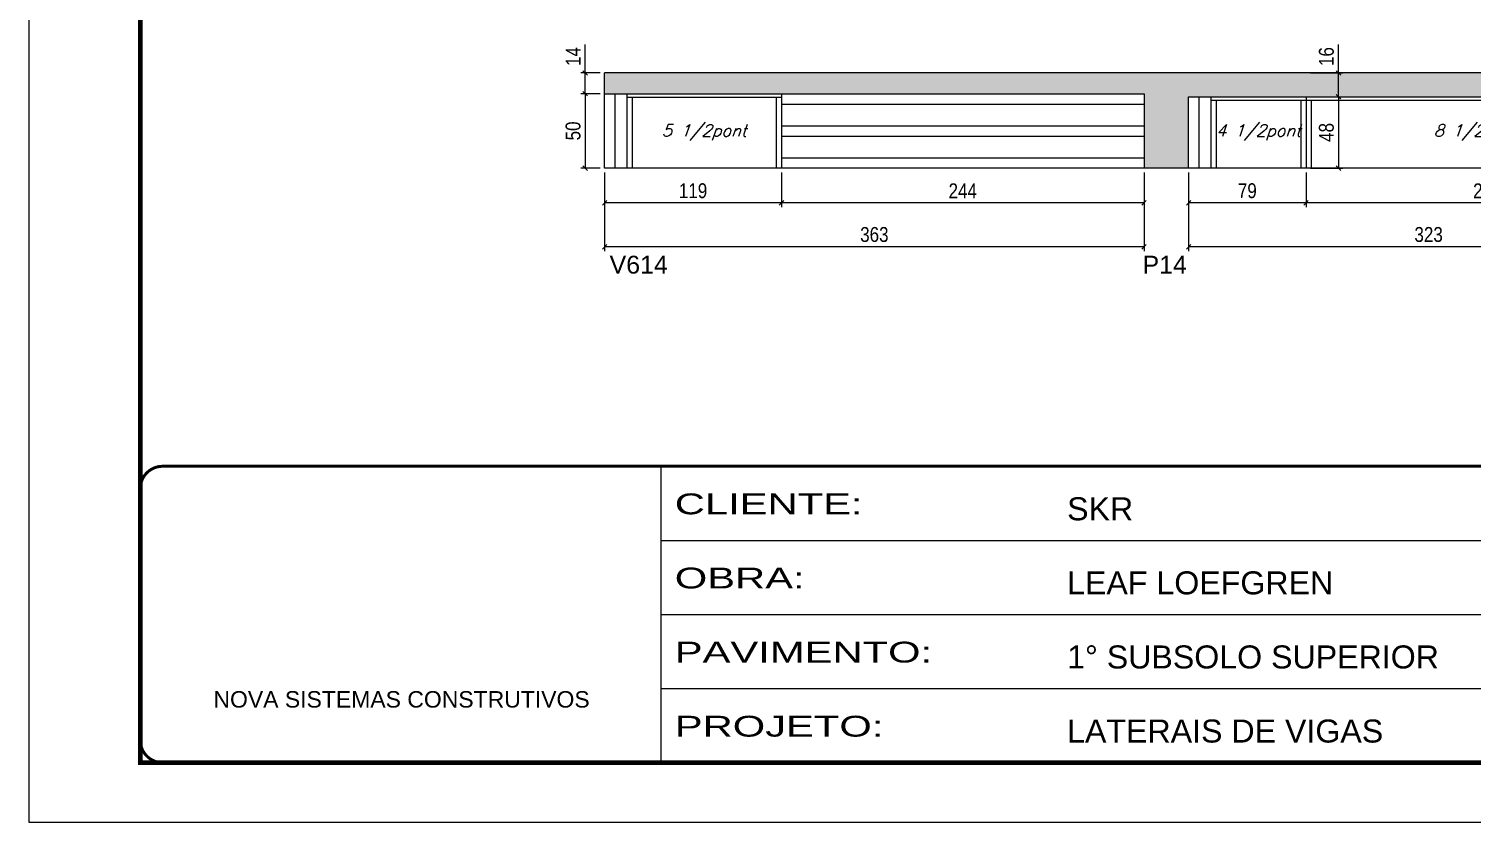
# Model space of a CAD drawing. Extents: x 3309 to 9590, y -2522 to 14608.
# Drawn here: x 6493 to 7464, y 7815 to 8348 of the extents above; entities that cross this region are included whole.
import ezdxf

# ---------------------------------------------------------------- set-up
doc = ezdxf.new("R2010")
doc.units = 0
doc.linetypes.add('CONTINUO', pattern=[0])
doc.linetypes.add('DASHED', pattern=[0.75, 0.5, -0.25])
for name, color, linetype in [('5', 5, 'Continuous'), ('COTA', 241, 'Continuous'), ('Painéis', 200, 'Continuous'), ('SARR_2.2x7', 40, 'Continuous'), ('SARR_3.5x7', 81, 'Continuous'), ('texto', 7, 'Continuous')]:
    doc.layers.add(name, color=color, linetype=linetype)
doc.layers.add('Folhas', color=255, linetype='Continuous', lineweight=9)
doc.layers.add('SARRAFO DE PRESSAO', color=251, linetype='DASHED', lineweight=9)
doc.layers.add('Laje_Perimetro', color=7, linetype='Continuous', plot=False)
doc.styles.add('ARIAL', font='arial.ttf')
doc.styles.add('COTA TECNICA', font='techl___.ttf', dxfattribs={"height": 10})
doc.styles.add('Romans', font='romans.shx')
doc.styles.get("Standard").update_dxf_attribs({"font": 'arial.ttf'})
doc.styles.add('Tecnologia', font='')
doc.styles.get('Tecnologia').set_extended_font_data('Forgotten Futurist')
doc.dimstyles.new('PAINEL', dxfattribs={"dimtxt": 10, "dimasz": 3, "dimexe": 3, "dimexo": 3, "dimgap": 3, "dimtad": 1, "dimdec": 1, "dimzin": 12, "dimdsep": 46, "dimtxsty": 'COTA TECNICA', "dimblk1": 'OBLIQUE', "dimblk2": 'OBLIQUE', "dimsah": 1, "dimcen": 0.9, "dimclrd": 4, "dimclre": 4, "dimclrt": 240, "dimadec": 1, "dimazin": 3, "dimtfac": 1, "dimtdec": 1, "dimtmove": 0, "dimatfit": 3, "dimfxl": 1, "dimtolj": 1, "dimtzin": 12, "dimarcsym": 0})

# ---------------------------------------------------------------- blocks, each defined once
blk = doc.blocks.new('9999999999')
at = {"color": 30, "linetype": 'CONTINUO'}
for p, q in [((98564.56, 34230.21), (98564.56, 34429.45)), ((98564.56, 34379.64), (99583.98, 34379.64)), ((98564.56, 34329.83), (99487.98, 34329.83)), ((98564.56, 34280.02), (99487.98, 34280.02))]:
    blk.add_line(p, q, dxfattribs=at)
at = {"color": 30, "linetype": 'CONTINUO', "const_width": 2}
blk.add_lwpolyline([(99583.98, 34230.21), (99583.98, 34414.45, 0.414214), (99568.98, 34429.45), (98228.98, 34429.45, 0.414214), (98213.98, 34414.45), (98213.98, 34245.21, 0.414214), (98228.98, 34230.21), (99583.98, 34230.21)], format="xyb", dxfattribs=at)
at = {"layer": 'Folhas'}
blk.add_lwpolyline([(98138.98, 34190.21), (99623.98, 34190.21), (99623.98, 35240.21), (98138.98, 35240.21)], close=True, dxfattribs=at)
at = {"layer": 'Folhas', "color": 30, "const_width": 3}
blk.add_lwpolyline([(98213.98, 34230.21), (99583.98, 34230.21), (99583.98, 35200.21), (98213.98, 35200.21)], close=True, dxfattribs=at)
at = {"color": 7, "linetype": 'Continuous', "ltscale": 5, "style": 'ARIAL'}
for s, height, p in [('SKR', 15.483, (98837.68, 34393.13)), ('LEAF LOEFGREN', 15.4829, (98837.68, 34343.32)), ('1° SUBSOLO SUPERIOR', 15.4829, (98837.68, 34293.51)), ('NOVA SISTEMAS CONSTRUTIVOS', 11.0592, (98263.19, 34267.21)), ('LATERAIS DE VIGAS', 15.4829, (98837.68, 34243.7))]:
    blk.add_text(s, height=height, dxfattribs=at).set_placement(p)
at = {"layer": 'Folhas', "color": 7, "style": 'Tecnologia', "width": 1.5}
for s, p in [('CLIENTE:', (98573.65, 34397.17)), ('OBRA:', (98573.65, 34347.31)), ('PAVIMENTO:', (98573.65, 34297.5)), ('PROJETO:', (98573.65, 34247.69))]:
    blk.add_text(s, height=14, dxfattribs=at).set_placement(p)
blk = doc.blocks.new('_Oblique')
at = {"color": 0, "linetype": 'ByBlock', "lineweight": -2}
blk.add_line((-0.5, -0.5), (0.5, 0.5), dxfattribs=at)
blk = doc.blocks.new('*D677')
at = {"layer": 'COTA', "color": 4, "lineweight": -2, "transparency": 16777216}
for p, q in [((7273.35, 8251.69), (7273.35, 8198.79)), ((7596.35, 8251.69), (7596.35, 8198.79)), ((7596.35, 8201.79), (7273.35, 8201.79))]:
    blk.add_line(p, q, dxfattribs=at)
at = {"layer": 'Defpoints', "color": 0, "transparency": 16777216}
for p in [(7273.35, 8254.69, 0), (7596.35, 8254.69, 0), (7273.35, 8201.79)]:
    blk.add_point(p, dxfattribs=at)
at = {"layer": 'COTA', "color": 4, "lineweight": -2, "transparency": 16777216, "xscale": 3, "yscale": 3, "zscale": 3, "rotation": 180}
blk.add_blockref('_Oblique', (7273.35, 8201.79), dxfattribs=at)
at = {"layer": 'COTA', "color": 4, "lineweight": -2, "transparency": 16777216, "xscale": 3, "yscale": 3, "zscale": 3}
blk.add_blockref('_Oblique', (7596.35, 8201.79), dxfattribs=at)
at = {"layer": 'COTA', "color": 240, "transparency": 16777216, "insert": (7434.85, 8210.01), "char_height": 10, "attachment_point": 5, "style": 'COTA TECNICA'}
blk.add_mtext('\\A1;323', dxfattribs=at)
blk = doc.blocks.new('*D673')
at = {"layer": 'COTA', "color": 4, "lineweight": -2, "transparency": 16777216}
for p, q in [((7352.35, 8251.69), (7352.35, 8228.34)), ((7596.35, 8251.69), (7596.35, 8228.34)), ((7596.35, 8231.34), (7352.35, 8231.34))]:
    blk.add_line(p, q, dxfattribs=at)
at = {"layer": 'Defpoints', "color": 0, "transparency": 16777216}
for p in [(7352.35, 8254.69), (7596.35, 8254.69), (7352.35, 8231.34)]:
    blk.add_point(p, dxfattribs=at)
at = {"layer": 'COTA', "color": 4, "lineweight": -2, "transparency": 16777216, "xscale": 3, "yscale": 3, "zscale": 3, "rotation": 180}
blk.add_blockref('_Oblique', (7352.35, 8231.34), dxfattribs=at)
at = {"layer": 'COTA', "color": 4, "lineweight": -2, "transparency": 16777216, "xscale": 3, "yscale": 3, "zscale": 3}
blk.add_blockref('_Oblique', (7596.35, 8231.34), dxfattribs=at)
at = {"layer": 'COTA', "color": 240, "transparency": 16777216, "insert": (7474.35, 8239.42), "char_height": 10, "attachment_point": 5, "style": 'COTA TECNICA'}
blk.add_mtext('\\A1;244', dxfattribs=at)
blk = doc.blocks.new('*D674')
at = {"layer": 'COTA', "color": 4, "lineweight": -2, "transparency": 16777216}
for p, q in [((7273.35, 8251.69), (7273.35, 8228.34)), ((7352.35, 8251.69), (7352.35, 8228.34)), ((7352.35, 8231.34), (7273.35, 8231.34))]:
    blk.add_line(p, q, dxfattribs=at)
at = {"layer": 'Defpoints', "color": 0, "transparency": 16777216}
for p in [(7273.35, 8254.69), (7352.35, 8254.69), (7273.35, 8231.34)]:
    blk.add_point(p, dxfattribs=at)
at = {"layer": 'COTA', "color": 4, "lineweight": -2, "transparency": 16777216, "xscale": 3, "yscale": 3, "zscale": 3, "rotation": 180}
blk.add_blockref('_Oblique', (7273.35, 8231.34), dxfattribs=at)
at = {"layer": 'COTA', "color": 4, "lineweight": -2, "transparency": 16777216, "xscale": 3, "yscale": 3, "zscale": 3}
blk.add_blockref('_Oblique', (7352.35, 8231.34), dxfattribs=at)
at = {"layer": 'COTA', "color": 240, "transparency": 16777216, "insert": (7312.85, 8239.45), "char_height": 10, "attachment_point": 5, "style": 'COTA TECNICA'}
blk.add_mtext('\\A1;79', dxfattribs=at)
blk = doc.blocks.new('*D675')
at = {"layer": 'COTA', "color": 4, "lineweight": -2, "transparency": 16777216}
for p, q in [((6880.35, 8251.69), (6880.35, 8198.79)), ((7243.35, 8251.69), (7243.35, 8198.79)), ((7243.35, 8201.79), (6880.35, 8201.79))]:
    blk.add_line(p, q, dxfattribs=at)
at = {"layer": 'Defpoints', "color": 0, "transparency": 16777216}
for p in [(6880.35, 8254.69, 0), (7243.35, 8254.69, 0), (6880.35, 8201.79)]:
    blk.add_point(p, dxfattribs=at)
at = {"layer": 'COTA', "color": 4, "lineweight": -2, "transparency": 16777216, "xscale": 3, "yscale": 3, "zscale": 3, "rotation": 180}
blk.add_blockref('_Oblique', (6880.35, 8201.79), dxfattribs=at)
at = {"layer": 'COTA', "color": 4, "lineweight": -2, "transparency": 16777216, "xscale": 3, "yscale": 3, "zscale": 3}
blk.add_blockref('_Oblique', (7243.35, 8201.79), dxfattribs=at)
at = {"layer": 'COTA', "color": 240, "transparency": 16777216, "insert": (7061.85, 8210.01), "char_height": 10, "attachment_point": 5, "style": 'COTA TECNICA'}
blk.add_mtext('\\A1;363', dxfattribs=at)
blk = doc.blocks.new('*D678')
at = {"layer": 'COTA', "color": 4, "lineweight": -2, "transparency": 16777216}
for p, q in [((6999.35, 8251.69), (6999.35, 8228.34)), ((7243.35, 8251.69), (7243.35, 8228.34)), ((7243.35, 8231.34), (6999.35, 8231.34))]:
    blk.add_line(p, q, dxfattribs=at)
at = {"layer": 'Defpoints', "color": 0, "transparency": 16777216}
for p in [(6999.35, 8254.69), (7243.35, 8254.69), (6999.35, 8231.34)]:
    blk.add_point(p, dxfattribs=at)
at = {"layer": 'COTA', "color": 4, "lineweight": -2, "transparency": 16777216, "xscale": 3, "yscale": 3, "zscale": 3, "rotation": 180}
blk.add_blockref('_Oblique', (6999.35, 8231.34), dxfattribs=at)
at = {"layer": 'COTA', "color": 4, "lineweight": -2, "transparency": 16777216, "xscale": 3, "yscale": 3, "zscale": 3}
blk.add_blockref('_Oblique', (7243.35, 8231.34), dxfattribs=at)
at = {"layer": 'COTA', "color": 240, "transparency": 16777216, "insert": (7121.35, 8239.42), "char_height": 10, "attachment_point": 5, "style": 'COTA TECNICA'}
blk.add_mtext('\\A1;244', dxfattribs=at)
blk = doc.blocks.new('*D679')
at = {"layer": 'COTA', "color": 4, "lineweight": -2, "transparency": 16777216}
for p, q in [((6880.35, 8251.69), (6880.35, 8228.34)), ((6999.35, 8251.69), (6999.35, 8228.34)), ((6999.35, 8231.34), (6880.35, 8231.34))]:
    blk.add_line(p, q, dxfattribs=at)
at = {"layer": 'Defpoints', "color": 0, "transparency": 16777216}
for p in [(6880.35, 8254.69), (6999.35, 8254.69), (6880.35, 8231.34)]:
    blk.add_point(p, dxfattribs=at)
at = {"layer": 'COTA', "color": 4, "lineweight": -2, "transparency": 16777216, "xscale": 3, "yscale": 3, "zscale": 3, "rotation": 180}
blk.add_blockref('_Oblique', (6880.35, 8231.34), dxfattribs=at)
at = {"layer": 'COTA', "color": 4, "lineweight": -2, "transparency": 16777216, "xscale": 3, "yscale": 3, "zscale": 3}
blk.add_blockref('_Oblique', (6999.35, 8231.34), dxfattribs=at)
at = {"layer": 'COTA', "color": 240, "transparency": 16777216, "insert": (6939.85, 8239.43), "char_height": 10, "attachment_point": 5, "style": 'COTA TECNICA'}
blk.add_mtext('\\A1;119', dxfattribs=at)
blk = doc.blocks.new('*D680')
at = {"layer": 'COTA', "color": 4, "lineweight": -2, "transparency": 16777216}
for p, q in [((6877.35, 8304.69), (6864.24, 8304.69)), ((6867.24, 8304.69), (6867.24, 8254.69)), ((6877.35, 8254.69), (6864.24, 8254.69))]:
    blk.add_line(p, q, dxfattribs=at)
at = {"layer": 'Defpoints', "color": 0, "transparency": 16777216}
for p in [(6880.35, 8304.69), (6867.24, 8254.69), (6880.35, 8254.69)]:
    blk.add_point(p, dxfattribs=at)
at = {"layer": 'COTA', "color": 4, "lineweight": -2, "transparency": 16777216, "xscale": 3, "yscale": 3, "zscale": 3}
for p, rotation in [((6867.24, 8304.69), 90), ((6867.24, 8254.69), 270)]:
    blk.add_blockref('_Oblique', p, dxfattribs=dict(at, rotation=rotation))
at = {"layer": 'COTA', "color": 240, "transparency": 16777216, "insert": (6859.13, 8279.69), "char_height": 10, "attachment_point": 5, "rotation": 90, "style": 'COTA TECNICA'}
blk.add_mtext('\\A1;50', dxfattribs=at)
blk = doc.blocks.new('*D681')
at = {"layer": 'COTA', "color": 4, "lineweight": -2, "transparency": 16777216}
for p, q in [((6867.24, 8318.69), (6867.24, 8337.81)), ((6877.35, 8318.69), (6864.24, 8318.69)), ((6867.24, 8304.69), (6867.24, 8318.69)), ((6877.35, 8304.69), (6864.24, 8304.69))]:
    blk.add_line(p, q, dxfattribs=at)
at = {"layer": 'Defpoints', "color": 0, "transparency": 16777216}
for p in [(6867.24, 8318.69), (6880.35, 8318.69), (6880.35, 8304.69)]:
    blk.add_point(p, dxfattribs=at)
at = {"layer": 'COTA', "color": 4, "lineweight": -2, "transparency": 16777216, "xscale": 3, "yscale": 3, "zscale": 3}
for p, rotation in [((6867.24, 8318.69), 90), ((6867.24, 8304.69), 270)]:
    blk.add_blockref('_Oblique', p, dxfattribs=dict(at, rotation=rotation))
at = {"layer": 'COTA', "color": 240, "transparency": 16777216, "insert": (6859.16, 8329.75), "char_height": 10, "attachment_point": 5, "rotation": 90, "style": 'COTA TECNICA'}
blk.add_mtext('\\A1;14', dxfattribs=at)
blk = doc.blocks.new('*D669')
at = {"layer": 'COTA', "color": 4, "lineweight": -2, "transparency": 16777216}
for p, q in [((7355.35, 8302.69), (7377.17, 8302.69)), ((7374.17, 8302.69), (7374.17, 8254.69)), ((7355.35, 8254.69), (7377.17, 8254.69))]:
    blk.add_line(p, q, dxfattribs=at)
at = {"layer": 'Defpoints', "color": 0, "transparency": 16777216}
for p in [(7352.35, 8302.69), (7352.35, 8254.69), (7374.17, 8254.69)]:
    blk.add_point(p, dxfattribs=at)
at = {"layer": 'COTA', "color": 4, "lineweight": -2, "transparency": 16777216, "xscale": 3, "yscale": 3, "zscale": 3}
for p, rotation in [((7374.17, 8302.69), 90), ((7374.17, 8254.69), 270)]:
    blk.add_blockref('_Oblique', p, dxfattribs=dict(at, rotation=rotation))
at = {"layer": 'COTA', "color": 240, "transparency": 16777216, "insert": (7366.07, 8278.69), "char_height": 10, "attachment_point": 5, "rotation": 90, "style": 'COTA TECNICA'}
blk.add_mtext('\\A1;48', dxfattribs=at)
blk = doc.blocks.new('*D670')
at = {"layer": 'COTA', "color": 4, "lineweight": -2, "transparency": 16777216}
for p, q in [((7374.17, 8318.69), (7374.17, 8337.71)), ((7355.35, 8318.69), (7377.17, 8318.69)), ((7374.17, 8302.69), (7374.17, 8318.69)), ((7355.35, 8302.69), (7377.17, 8302.69))]:
    blk.add_line(p, q, dxfattribs=at)
at = {"layer": 'Defpoints', "color": 0, "transparency": 16777216}
for p in [(7352.35, 8318.69), (7374.17, 8318.69), (7352.35, 8302.69)]:
    blk.add_point(p, dxfattribs=at)
at = {"layer": 'COTA', "color": 4, "lineweight": -2, "transparency": 16777216, "xscale": 3, "yscale": 3, "zscale": 3}
for p, rotation in [((7374.17, 8318.69), 90), ((7374.17, 8302.69), 270)]:
    blk.add_blockref('_Oblique', p, dxfattribs=dict(at, rotation=rotation))
at = {"layer": 'COTA', "color": 240, "transparency": 16777216, "insert": (7366.07, 8329.7), "char_height": 10, "attachment_point": 5, "rotation": 90, "style": 'COTA TECNICA'}
blk.add_mtext('\\A1;16', dxfattribs=at)

msp = doc.modelspace()

# ---------------------------------------------------------------- hatches: boundary and pattern name
at = {"layer": 'COTA'}
h = msp.add_hatch(dxfattribs=at)
h.set_pattern_fill('AR-CONC', color=256, scale=0.03)
h.set_pattern_definition([(50, (0, -454.9014), (5.46554, -0.4781726), [0.5715, -6.2865]), (355, (0, -454.9014), (-1.0573026, 5.7317054), [0.4572, -5.0292175]), (100.451445, (0.4555, -454.941), (4.4082374, 5.2535326), [0.4857003, -5.3427073]), (46.1842, (0, -453.3774), (8.1323712, -1.26127), [0.85725, -9.42975]), (96.63556, (0.678, -453.4825), (7.122124, 7.422784), [0.7285507, -8.014068]), (351.18415, (0, -453.377), (7.122124, 7.422784), [0.685799, -7.543792]), (21, (0.762, -453.7584), (4.5484317, -3.067956), [0.5715, -6.2865]), (326, (0.762, -453.7584), (1.8540609, 5.525639), [0.4572, -5.0292]), (71.451445, (1.141, -454.014), (6.4024926, 2.457683), [0.4857003, -5.342698]), (37.5, (0, -454.9014), (0.0926581, 2.53665117), [0, -4.96824, 0, -5.1054, 0, -5.04825]), (7.5, (0, -454.9014), (2.0045899, 3.00541724), [0, -2.91084, 0, -4.85394, 0, -1.92405]), (327.5, (-1.6993, -454.9014), (4.06771786, -0.17186232), [0, -1.905, 0, -5.9436, 0, -7.8867]), (317.5, (-2.4613, -454.9014), (4.4438754, 0.7627947), [0, -2.4765, 0, -3.94716, 0, -5.6007])])
h.paths.add_polyline_path([(7243.35, 8254.69), (7273.35, 8254.69), (7273.35, 8302.69), (7596.35, 8302.69), (7596.35, 8254.69), (7626.35, 8254.69), (7626.35, 8304.69), (7855.35, 8304.69), (7855.35, 8318.69), (6880.35, 8318.69), (6880.35, 8304.69), (7243.35, 8304.69)])

# ---------------------------------------------------------------- linework, layer by layer
for p, q in [((7855.35, 8318.69), (6880.35, 8318.69)), ((6880.35, 8304.69), (6880.35, 8318.69)), ((7273.35, 8254.69), (7243.35, 8254.69))]:
    msp.add_line(p, q, dxfattribs=at)
at = {"layer": 'Laje_Perimetro'}
msp.add_lwpolyline([(7977.87, 8864.98), (6492.87, 8864.98), (6492.87, 7814.98), (7977.87, 7814.98)], close=True, dxfattribs=at)
at = {"layer": 'Painéis', "linetype": 'ByBlock'}
for p, q in [((6880.35, 8254.69), (6880.35, 8304.69)), ((6880.35, 8304.69), (7243.35, 8304.69)), ((6999.35, 8304.69), (6999.35, 8254.69)), ((7243.35, 8304.69), (7243.35, 8254.69)), ((7273.35, 8254.69), (7273.35, 8302.69)), ((7273.35, 8302.69), (7596.35, 8302.69)), ((7352.35, 8302.69), (7352.35, 8254.69)), ((7243.35, 8254.69), (6880.35, 8254.69)), ((7596.35, 8254.69), (7273.35, 8254.69))]:
    msp.add_line(p, q, dxfattribs=at)
at = {"layer": 'SARR_2.2x7', "linetype": 'Continuous'}
for p, q in [((6887.35, 8254.69), (6887.35, 8304.69)), ((6895.35, 8302.49), (6999.35, 8302.49)), ((6999.35, 8297.69), (7243.35, 8297.69)), ((7280.35, 8254.69), (7280.35, 8302.69)), ((7288.35, 8300.49), (7352.35, 8300.49)), ((7352.35, 8300.49), (7581.35, 8300.49)), ((6999.35, 8283.24), (7243.35, 8283.24)), ((6999.35, 8276.24), (7243.35, 8276.24)), ((6999.35, 8261.69), (7243.35, 8261.69))]:
    msp.add_line(p, q, dxfattribs=at)
at = {"layer": 'SARR_3.5x7'}
for p, q in [((6895.35, 8304.69), (6895.35, 8254.69)), ((6898.85, 8302.49), (6898.85, 8254.69)), ((6995.85, 8302.49), (6995.85, 8254.69)), ((7288.35, 8302.69), (7288.35, 8254.69)), ((7291.85, 8300.49), (7291.85, 8254.69)), ((7348.85, 8300.49), (7348.85, 8254.69)), ((7355.85, 8300.49), (7355.85, 8254.69))]:
    msp.add_line(p, q, dxfattribs=at)

# ---------------------------------------------------------------- block references
at = {"layer": 'SARRAFO DE PRESSAO', "color": 6, "linetype": 'ByBlock'}
msp.add_blockref('9999999999', (-91646.11, -26375.22), dxfattribs=at)

# ---------------------------------------------------------------- texts
at = {"layer": '5', "linetype": 'Continuous'}
for s, p in [('V614', (6883.69, 8183.78)), ('P14', (7242.34, 8183.78))]:
    msp.add_text(s, height=12, rotation=359.99996, dxfattribs=at).set_placement(p)
at = {"layer": 'texto', "color": 2, "char_height": 8, "attachment_point": 5, "style": 'Romans'}
for s, insert in [('{\\Q19;\\C256;5 1/2pont}', (6947.35, 8278.69)), ('{\\Q19;\\C256;4 1/2pont}', (7320.35, 8278.69)), ('{\\Q19;\\C256;8 1/2pont}', (7466.85, 8278.69))]:
    msp.add_mtext(s, dxfattribs=dict(at, insert=insert))

# ---------------------------------------------------------------- dimensions: what is measured, and where the dimension line sits
at = {"layer": 'COTA'}
for base, p1, p2, angle, picture, middle in [((6867.24, 8318.69), (6880.35, 8304.69), (6880.35, 8318.69), 90, '*D681', (6859.16, 8329.75)), ((7374.17, 8318.69), (7352.35, 8302.69), (7352.35, 8318.69), 90, '*D670', (7366.07, 8329.7)), ((6867.24, 8254.69), (6880.35, 8304.69), (6880.35, 8254.69), 90, '*D680', (6859.13, 8279.69)), ((7374.17, 8254.69), (7352.35, 8302.69), (7352.35, 8254.69), 90, '*D669', (7366.07, 8278.69)), ((6880.35, 8201.79, 0), (7243.35, 8254.69), (6880.35, 8254.69), 180, '*D675', (7061.85, 8210.01, 0)), ((6999.35, 8231.34), (7243.35, 8254.69), (6999.35, 8254.69), 180, '*D678', (7121.35, 8239.42)), ((7273.35, 8201.79, 0), (7596.35, 8254.69), (7273.35, 8254.69), 180, '*D677', (7434.85, 8210.01, 0)), ((7352.35, 8231.34), (7596.35, 8254.69), (7352.35, 8254.69), 180, '*D673', (7474.35, 8239.42))]:
    dim = msp.add_linear_dim(base=base, p1=p1, p2=p2, angle=angle, dimstyle='PAINEL', dxfattribs=at)
    dim.commit()
    dim.dimension.update_dxf_attribs({"geometry": picture, "text_midpoint": middle})
for base, p1, p2, picture, middle in [((6880.35, 8231.34), (6999.35, 8254.69), (6880.35, 8254.69), '*D679', (6939.85, 8239.43)), ((7273.35, 8231.34), (7352.35, 8254.69), (7273.35, 8254.69), '*D674', (7312.85, 8239.45))]:
    dim = msp.add_linear_dim(base=base, p1=p1, p2=p2, angle=180, dimstyle='PAINEL', override={"dimtmove": 1}, dxfattribs=at)
    dim.commit()
    dim.dimension.update_dxf_attribs({"geometry": picture, "text_midpoint": middle})

doc.saveas('drawing.dxf')
